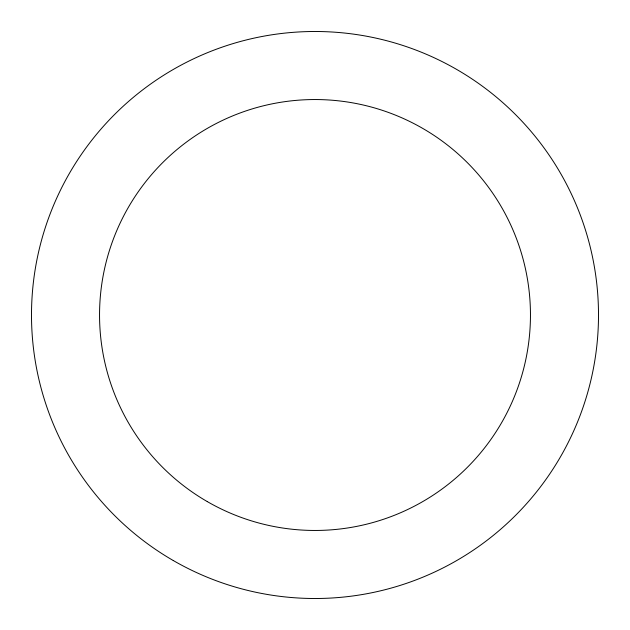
<?xml version="1.0" encoding="UTF-8"?>
<svg xmlns="http://www.w3.org/2000/svg" width="630" height="630" viewBox="0 0 630 630"><rect width="100%" height="100%" fill="white"/><g stroke="black" fill="none" stroke-linecap="round" stroke-linejoin="round"><path stroke-width="0.94" d="M173.25 560.519A283.5 283.5 0 0 0 598.5 315A283.5 283.5 0 0 0 173.25 69.481A283.5 283.5 0 0 0 173.25 560.519M207.27 501.59A215.46 215.46 0 0 0 530.46 315A215.46 215.46 0 0 0 207.27 128.41A215.46 215.46 0 0 0 207.27 501.59"/></g></svg>
